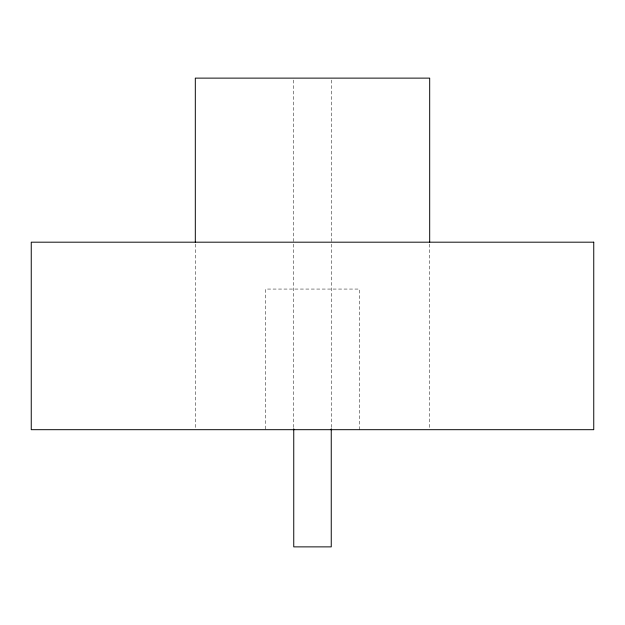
<?xml version="1.0" encoding="UTF-8"?>
<svg xmlns="http://www.w3.org/2000/svg" width="625" height="625" viewBox="0 0 625 625"><rect width="100%" height="100%" fill="white"/><g stroke="black" fill="none" stroke-linecap="round" stroke-linejoin="round"><path stroke-width="0.47" stroke-dasharray="3.12 2.34" d="M429.688 244.141L429.688 428.711M359.375 429.688L359.375 289.062L265.625 289.062L265.625 429.688M331.25 80.078L331.25 243.164M331.25 244.141L331.25 427.734M293.75 80.078L293.75 243.164M293.75 244.141L293.75 427.734M195.312 244.141L195.312 428.711"/><path stroke-width="0.94" d="M429.688 242.188L429.688 78.125L195.312 78.125L195.312 242.188M331.25 428.711L331.25 546.875L293.75 546.875L293.75 428.711M593.75 242.188L31.25 242.188L31.25 429.688L593.75 429.688L593.75 242.188"/></g></svg>
